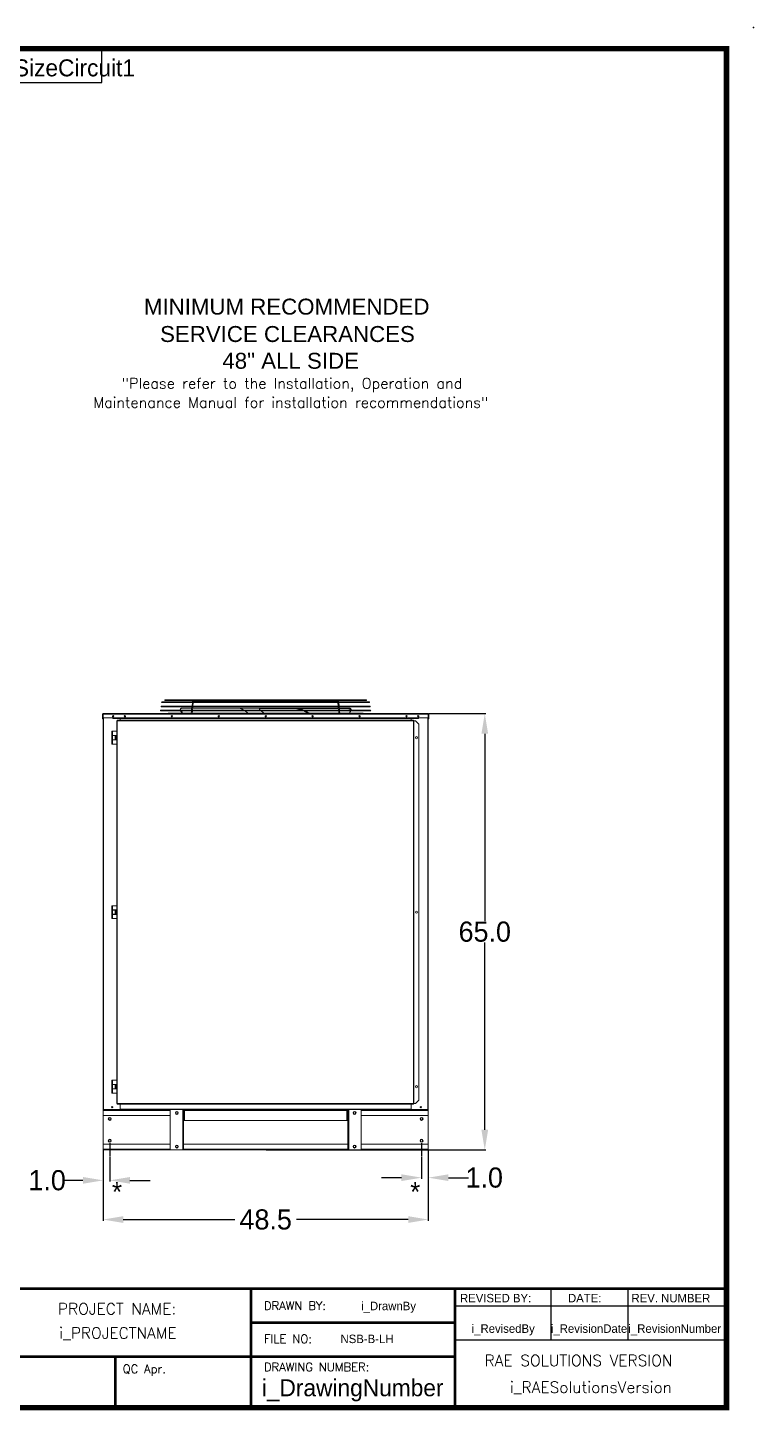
# Model space of a CAD drawing. Header units: inches. Extents: x 1284 to 1617, y -260 to -49.
# Drawn here: x 1509.3 to 1617.5, y -255.2 to -49.2 of the extents above; entities that cross this region are included whole.
import ezdxf
from ezdxf.enums import TextEntityAlignment as Align

# ---------------------------------------------------------------- set-up
doc = ezdxf.new("R2010")
doc.units = ezdxf.units.IN
doc.header["$MEASUREMENT"] = 0
doc.header["$PDSIZE"] = -1
doc.layers.get('0').update_dxf_attribs({"color": 1})
doc.layers.get('Defpoints').update_dxf_attribs({"color": 1})
doc.layers.add('C1RC', color=1, linetype='Continuous')
doc.styles.add('dimentions', font='arial.ttf')
doc.styles.add('SIMPLEX', font='SIMPLEX')
doc.dimstyles.get("Standard").update_dxf_attribs({"dimtxt": 3, "dimasz": 3, "dimexe": 0.18, "dimexo": 0.0625, "dimgap": 0.09, "dimtad": 0, "dimtih": 1, "dimtoh": 1, "dimdec": 1, "dimzin": 0, "dimdsep": 46, "dimtxsty": 'Standard', "dimcen": 0.09, "dimadec": 0, "dimazin": 0, "dimtfac": 1, "dimtdec": 1, "dimtofl": 0, "dimtmove": 0, "dimatfit": 3, "dimfxl": 1, "dimtolj": 1, "dimtzin": 0, "dimarcsym": 0})

# ---------------------------------------------------------------- blocks, each defined once
blk = doc.blocks.new('*D8')
at = {"color": 0, "lineweight": -2}
for p, q in [((1520.51, -216.47), (1520.51, -226.97)), ((1569.01, -216.47), (1569.01, -226.97)), ((1523.51, -226.79), (1540.17, -226.79)), ((1566.01, -226.79), (1549.35, -226.79))]:
    blk.add_line(p, q, dxfattribs=at)
at = {"color": 0}
for points in [[(1523.51, -226.29), (1523.51, -227.29), (1520.51, -226.79)], [(1566.01, -226.29), (1566.01, -227.29), (1569.01, -226.79)]]:
    blk.add_solid(points, dxfattribs=at)
at = {"layer": 'Defpoints', "color": 0}
for p in [(1520.51, -216.41), (1569.01, -216.41), (1520.51, -226.79)]:
    blk.add_point(p, dxfattribs=at)
at = {"color": 0, "insert": (1544.76, -226.79), "char_height": 3, "attachment_point": 5}
blk.add_mtext('\\A1;48.5', dxfattribs=at)
blk = doc.blocks.new('*D9')
at = {"color": 0, "lineweight": -2}
for p, q in [((1569.07, -151.41), (1577.61, -151.41)), ((1577.43, -154.41), (1577.43, -182.32)), ((1577.43, -213.41), (1577.43, -185.5)), ((1544.82, -216.41), (1577.61, -216.41))]:
    blk.add_line(p, q, dxfattribs=at)
at = {"color": 0}
for points in [[(1576.93, -154.41), (1577.93, -154.41), (1577.43, -151.41)], [(1576.93, -213.41), (1577.93, -213.41), (1577.43, -216.41)]]:
    blk.add_solid(points, dxfattribs=at)
at = {"layer": 'Defpoints', "color": 0}
for p in [(1569.01, -151.41), (1577.43, -151.41), (1544.76, -216.41)]:
    blk.add_point(p, dxfattribs=at)
at = {"color": 0, "insert": (1577.43, -183.91), "char_height": 3, "attachment_point": 5}
blk.add_mtext('\\A1;65.0', dxfattribs=at)
blk = doc.blocks.new('*D11')
at = {"color": 0, "lineweight": -2}
for p, q in [((1568.01, -217.47), (1568.01, -220.73)), ((1569.01, -216.37), (1569.01, -220.73)), ((1565.01, -220.55), (1562.01, -220.55)), ((1572.01, -220.55), (1575.01, -220.55))]:
    blk.add_line(p, q, dxfattribs=at)
at = {"color": 0}
for points in [[(1565.01, -220.05), (1565.01, -221.05), (1568.01, -220.55)], [(1572.01, -220.05), (1572.01, -221.05), (1569.01, -220.55)]]:
    blk.add_solid(points, dxfattribs=at)
at = {"layer": 'Defpoints', "color": 0}
for p in [(1569.01, -216.31), (1568.01, -217.41), (1569.01, -220.55)]:
    blk.add_point(p, dxfattribs=at)
at = {"color": 0, "insert": (1577.35, -220.55), "char_height": 3, "attachment_point": 5}
blk.add_mtext('\\A1;1.0', dxfattribs=at)
blk = doc.blocks.new('*D12')
at = {"color": 0, "lineweight": -2}
for p, q in [((1520.51, -216.54), (1520.51, -221.13)), ((1521.51, -217.47), (1521.51, -221.13)), ((1517.51, -220.95), (1514.51, -220.95)), ((1524.51, -220.95), (1527.51, -220.95))]:
    blk.add_line(p, q, dxfattribs=at)
at = {"color": 0}
for points in [[(1517.51, -220.45), (1517.51, -221.45), (1520.51, -220.95)], [(1524.51, -220.45), (1524.51, -221.45), (1521.51, -220.95)]]:
    blk.add_solid(points, dxfattribs=at)
at = {"layer": 'Defpoints', "color": 0}
for p in [(1520.51, -216.47), (1521.51, -217.41), (1520.51, -220.95)]:
    blk.add_point(p, dxfattribs=at)
at = {"color": 0, "insert": (1512.17, -220.95), "char_height": 3, "attachment_point": 5}
blk.add_mtext('\\A1;1.0', dxfattribs=at)

msp = doc.modelspace()

# ---------------------------------------------------------------- linework, layer by layer
at = {"lineweight": 25}
for p, q in [((1613.47, -254.81), (1613.47, -52.31)), ((1471.72, -237.09), (1572.97, -237.09)), ((1542.59, -237.09), (1542.59, -247.22)), ((1572.97, -237.09), (1572.97, -254.81)), ((1572.97, -237.09), (1613.47, -237.09)), ((1572.97, -237.09), (1572.97, -239.63)), ((1587.26, -237.09), (1587.26, -244.69)), ((1598.77, -237.09), (1598.77, -244.69)), ((1572.97, -239.63), (1613.47, -239.63)), ((1542.59, -242.16), (1572.97, -242.16)), ((1542.59, -247.22), (1542.59, -242.16)), ((1572.97, -244.69), (1613.47, -244.69)), ((1572.97, -247.22), (1471.72, -247.22)), ((1522.34, -247.22), (1522.34, -254.81)), ((1542.59, -247.22), (1542.59, -254.81))]:
    msp.add_line(p, q, dxfattribs=at)
at = {"linetype": 'Continuous', "lineweight": 15}
for p, q in [((1529.21, -150.29), (1560.29, -150.29)), ((1560.29, -150.39), (1529.21, -150.39)), ((1529.29, -149.67), (1560.2, -149.67)), ((1560.2, -149.77), (1529.29, -149.77)), ((1529.75, -149.34), (1559.75, -149.34)), ((1534.07, -149.44), (1529.75, -149.44)), ((1533.72, -150.91), (1533.77, -150.39)), ((1533.78, -150.29), (1533.83, -149.77)), ((1533.9, -150.39), (1533.85, -150.91)), ((1533.96, -149.77), (1533.91, -150.29)), ((1534.07, -149.44), (1534.14, -149.44)), ((1544.71, -149.57), (1534.07, -149.57)), ((1534.08, -149.57), (1534.07, -149.57)), ((1555.35, -149.44), (1534.14, -149.44)), ((1544.71, -149.57), (1544.71, -149.57)), ((1544.75, -149.44), (1544.75, -149.55)), ((1555.42, -149.57), (1544.78, -149.57)), ((1544.78, -149.57), (1544.78, -149.57)), ((1555.35, -149.44), (1555.42, -149.44)), ((1559.75, -149.44), (1555.42, -149.44)), ((1555.42, -149.57), (1555.42, -149.57)), ((1555.58, -150.29), (1555.54, -149.77)), ((1555.64, -150.91), (1555.59, -150.39)), ((1555.66, -149.77), (1555.71, -150.29)), ((1555.72, -150.39), (1555.77, -150.91)), ((1520.51, -151.49), (1520.44, -151.49)), ((1520.44, -152.16), (1520.44, -151.49)), ((1520.44, -152.16), (1520.51, -152.16)), ((1520.51, -151.41), (1569.01, -151.41)), ((1520.51, -151.49), (1520.51, -151.41)), ((1520.51, -151.49), (1569.01, -151.49)), ((1520.51, -152.02), (1520.51, -151.49)), ((1520.51, -152.16), (1520.51, -151.49)), ((1520.51, -152.02), (1521.95, -152.02)), ((1520.51, -152.02), (1520.51, -210.41)), ((1520.59, -210.41), (1520.59, -152.02)), ((1521.95, -152.02), (1567.57, -152.02)), ((1521.95, -152.03), (1521.95, -152.02)), ((1567.57, -152.03), (1521.95, -152.03)), ((1521.95, -152.06), (1521.95, -152.03)), ((1521.95, -152.06), (1522.2, -152.08)), ((1521.95, -152.06), (1521.95, -152.14)), ((1521.95, -152.14), (1522.2, -152.15)), ((1567.32, -152.08), (1522.2, -152.08)), ((1522.2, -152.08), (1522.2, -152.15)), ((1567.32, -152.15), (1522.2, -152.15)), ((1522.61, -152.47), (1522.61, -152.39)), ((1522.61, -152.39), (1566.8, -152.39)), ((1523.06, -152.39), (1523.06, -152.15)), ((1529.13, -150.91), (1560.37, -150.91)), ((1560.37, -151.01), (1529.13, -151.01)), ((1530.21, -151.41), (1530.21, -151.36)), ((1533.68, -151.36), (1530.21, -151.36)), ((1532.01, -150.84), (1532.04, -150.75)), ((1533.75, -150.57), (1532.5, -150.57)), ((1533.67, -151.41), (1533.71, -151.01)), ((1533.84, -151.01), (1533.8, -151.41)), ((1555.69, -151.36), (1533.81, -151.36)), ((1540.34, -150.57), (1533.88, -150.57)), ((1544.05, -150.57), (1540.34, -150.57)), ((1543.83, -150.73), (1543.87, -150.64)), ((1544.02, -150.66), (1544.05, -150.57)), ((1544.02, -150.66), (1549.32, -150.66)), ((1544.05, -150.57), (1549.36, -150.57)), ((1549.36, -150.57), (1549.32, -150.66)), ((1549.36, -150.57), (1555.61, -150.57)), ((1549.85, -150.66), (1555.62, -150.66)), ((1555.69, -151.41), (1555.65, -151.01)), ((1555.74, -150.57), (1557.02, -150.57)), ((1555.75, -150.66), (1557.05, -150.66)), ((1555.78, -151.01), (1555.82, -151.41)), ((1559.31, -151.36), (1555.81, -151.36)), ((1557.02, -150.57), (1557.05, -150.66)), ((1557.49, -150.75), (1557.51, -150.84)), ((1559.31, -151.36), (1559.31, -151.41)), ((1566.46, -152.15), (1566.46, -152.39)), ((1566.8, -152.39), (1566.8, -152.47)), ((1567.32, -152.08), (1567.57, -152.06)), ((1567.32, -152.08), (1567.32, -152.15)), ((1567.32, -152.15), (1567.57, -152.14)), ((1567.57, -152.02), (1567.57, -152.03)), ((1567.57, -152.02), (1569.01, -152.02)), ((1567.57, -152.03), (1567.57, -152.06)), ((1567.57, -152.06), (1567.57, -152.14)), ((1568.94, -152.02), (1568.94, -210.41)), ((1569.01, -151.49), (1569.01, -151.41)), ((1569.01, -152.02), (1569.01, -151.49)), ((1569.01, -151.49), (1569.09, -151.49)), ((1569.01, -151.49), (1569.01, -152.16)), ((1569.01, -152.02), (1569.01, -210.41)), ((1569.09, -152.16), (1569.01, -152.16)), ((1569.09, -151.49), (1569.09, -152.16)), ((1521.81, -154.65), (1521.81, -154.02)), ((1521.81, -154.02), (1521.94, -154.02)), ((1521.94, -154.02), (1521.94, -154.65)), ((1521.94, -154.02), (1522.54, -154.02)), ((1522.54, -152.47), (1522.54, -209.51)), ((1522.54, -152.47), (1522.61, -152.47)), ((1522.61, -152.47), (1522.61, -209.51)), ((1522.61, -152.47), (1566.8, -152.47)), ((1566.8, -152.47), (1566.8, -209.51)), ((1566.8, -152.47), (1566.87, -152.47)), ((1566.87, -152.47), (1566.87, -209.51)), ((1566.87, -209.51), (1566.87, -152.47)), ((1566.87, -152.47), (1566.87, -152.47)), ((1567.11, -152.47), (1566.87, -152.47)), ((1567.11, -152.47), (1567.61, -152.97)), ((1567.61, -209.01), (1567.61, -152.97)), ((1521.94, -154.65), (1521.81, -154.65)), ((1521.81, -155.3), (1521.81, -154.67)), ((1521.81, -154.67), (1521.94, -154.67)), ((1521.94, -155.3), (1521.81, -155.3)), ((1521.81, -155.95), (1521.81, -155.32)), ((1521.81, -155.32), (1521.94, -155.32)), ((1521.94, -155.95), (1521.81, -155.95)), ((1521.94, -154.65), (1522.54, -154.65)), ((1521.94, -154.67), (1521.94, -155.3)), ((1521.94, -154.67), (1522.32, -154.67)), ((1522.32, -155.3), (1521.94, -155.3)), ((1521.94, -155.32), (1521.94, -155.95)), ((1521.94, -155.32), (1522.54, -155.32)), ((1521.94, -155.95), (1522.54, -155.95)), ((1521.97, -154.65), (1521.97, -154.67)), ((1521.97, -155.3), (1521.97, -155.32)), ((1522.28, -154.67), (1522.28, -154.65)), ((1522.28, -155.32), (1522.28, -155.3)), ((1522.32, -155.3), (1522.32, -154.67)), ((1522.32, -154.67), (1522.44, -154.67)), ((1522.44, -155.3), (1522.32, -155.3)), ((1522.44, -154.67), (1522.44, -155.3)), ((1521.81, -180.65), (1521.81, -180.02)), ((1521.81, -180.02), (1521.94, -180.02)), ((1521.94, -180.65), (1521.81, -180.65)), ((1521.81, -181.3), (1521.81, -180.67)), ((1521.81, -180.67), (1521.94, -180.67)), ((1521.94, -180.02), (1521.94, -180.65)), ((1521.94, -180.02), (1522.54, -180.02)), ((1521.94, -180.65), (1522.54, -180.65)), ((1521.94, -180.67), (1521.94, -181.3)), ((1521.94, -180.67), (1522.32, -180.67)), ((1521.97, -180.65), (1521.97, -180.67)), ((1522.28, -180.67), (1522.28, -180.65)), ((1522.32, -181.3), (1522.32, -180.67)), ((1522.32, -180.67), (1522.44, -180.67)), ((1522.44, -180.67), (1522.44, -181.3)), ((1521.94, -181.3), (1521.81, -181.3)), ((1521.81, -181.95), (1521.81, -181.32)), ((1521.81, -181.32), (1521.94, -181.32)), ((1521.94, -181.95), (1521.81, -181.95)), ((1522.32, -181.3), (1521.94, -181.3)), ((1521.94, -181.32), (1521.94, -181.95)), ((1521.94, -181.32), (1522.54, -181.32)), ((1521.94, -181.95), (1522.54, -181.95)), ((1521.97, -181.3), (1521.97, -181.32)), ((1522.28, -181.32), (1522.28, -181.3)), ((1522.44, -181.3), (1522.32, -181.3)), ((1521.81, -206.65), (1521.81, -206.02)), ((1521.81, -206.02), (1521.94, -206.02)), ((1521.94, -206.02), (1521.94, -206.65)), ((1521.94, -206.02), (1522.54, -206.02)), ((1521.94, -206.65), (1521.81, -206.65)), ((1521.81, -207.3), (1521.81, -206.67)), ((1521.81, -206.67), (1521.94, -206.67)), ((1521.94, -207.3), (1521.81, -207.3)), ((1521.81, -207.95), (1521.81, -207.32)), ((1521.81, -207.32), (1521.94, -207.32)), ((1521.94, -207.95), (1521.81, -207.95)), ((1521.94, -206.65), (1522.54, -206.65)), ((1521.94, -206.67), (1521.94, -207.3)), ((1521.94, -206.67), (1522.32, -206.67)), ((1522.32, -207.3), (1521.94, -207.3)), ((1521.94, -207.32), (1521.94, -207.95)), ((1521.94, -207.32), (1522.54, -207.32)), ((1521.94, -207.95), (1522.54, -207.95)), ((1521.97, -206.65), (1521.97, -206.67)), ((1521.97, -207.3), (1521.97, -207.32)), ((1522.28, -206.67), (1522.28, -206.65)), ((1522.28, -207.32), (1522.28, -207.3)), ((1522.32, -207.3), (1522.32, -206.67)), ((1522.32, -206.67), (1522.44, -206.67)), ((1522.44, -207.3), (1522.32, -207.3)), ((1522.44, -206.67), (1522.44, -207.3)), ((1522.54, -209.51), (1522.61, -209.51)), ((1522.61, -209.51), (1566.8, -209.51)), ((1522.61, -209.58), (1522.61, -209.51)), ((1566.8, -209.58), (1522.61, -209.58)), ((1523.06, -210.41), (1523.06, -209.58)), ((1566.46, -209.58), (1566.46, -210.41)), ((1566.8, -209.51), (1566.87, -209.51)), ((1566.8, -209.51), (1566.8, -209.58)), ((1566.87, -209.51), (1566.87, -209.51)), ((1566.87, -209.51), (1567.11, -209.51)), ((1567.61, -209.01), (1567.11, -209.51)), ((1520.51, -210.41), (1520.59, -210.41)), ((1520.51, -210.41), (1520.51, -210.52)), ((1520.51, -210.52), (1520.51, -211.29)), ((1520.51, -210.52), (1530.51, -210.52)), ((1520.51, -211.29), (1530.51, -211.29)), ((1520.51, -215.54), (1520.51, -211.29)), ((1520.59, -210.41), (1523.06, -210.41)), ((1523.06, -210.34), (1566.46, -210.34)), ((1523.06, -210.41), (1566.46, -210.41)), ((1530.51, -210.41), (1530.51, -216.41)), ((1532.38, -211.41), (1532.38, -210.41)), ((1532.38, -210.41), (1532.38, -216.41)), ((1532.51, -211.41), (1532.38, -211.41)), ((1532.38, -211.41), (1532.38, -216.41)), ((1532.51, -210.55), (1532.51, -210.41)), ((1532.51, -210.52), (1532.65, -210.52)), ((1532.51, -210.55), (1532.65, -210.55)), ((1532.51, -210.55), (1532.51, -212.05)), ((1532.51, -211.41), (1532.51, -216.41)), ((1532.51, -212.05), (1532.65, -212.05)), ((1532.65, -210.41), (1532.65, -210.55)), ((1532.65, -210.55), (1556.88, -210.55)), ((1532.65, -210.55), (1532.65, -212.05)), ((1532.65, -210.55), (1532.65, -212.05)), ((1532.65, -210.55), (1532.65, -210.55)), ((1556.88, -210.55), (1532.65, -210.55)), ((1532.65, -210.55), (1532.65, -210.55)), ((1532.65, -212.05), (1532.65, -212.05)), ((1556.88, -212.05), (1532.65, -212.05)), ((1556.88, -210.41), (1556.88, -210.55)), ((1556.88, -210.52), (1557.01, -210.52)), ((1556.88, -210.55), (1557.01, -210.55)), ((1556.88, -210.55), (1556.88, -212.05)), ((1556.88, -210.55), (1556.88, -210.55)), ((1556.88, -210.55), (1556.88, -212.05)), ((1556.88, -210.55), (1556.88, -210.55)), ((1556.88, -212.05), (1557.01, -212.05)), ((1556.88, -212.05), (1556.88, -212.05)), ((1557.01, -210.55), (1557.01, -210.41)), ((1557.01, -210.55), (1557.01, -212.05)), ((1557.01, -211.41), (1557.15, -211.41)), ((1557.01, -211.41), (1557.01, -216.41)), ((1557.15, -211.41), (1557.15, -210.41)), ((1557.15, -210.41), (1557.15, -216.41)), ((1557.15, -211.41), (1557.15, -216.41)), ((1559.01, -210.41), (1559.01, -216.41)), ((1559.01, -210.52), (1569.01, -210.52)), ((1559.01, -211.29), (1569.01, -211.29)), ((1566.46, -210.41), (1568.94, -210.41)), ((1568.94, -210.41), (1569.01, -210.41)), ((1569.01, -210.41), (1569.01, -210.52)), ((1569.01, -210.52), (1569.01, -211.29)), ((1569.01, -215.54), (1569.01, -211.29)), ((1520.51, -215.54), (1530.51, -215.54)), ((1520.51, -215.54), (1520.51, -216.31)), ((1520.51, -216.31), (1520.51, -216.41)), ((1520.51, -216.31), (1530.51, -216.31)), ((1532.51, -215.54), (1557.01, -215.54)), ((1532.51, -216.31), (1557.01, -216.31)), ((1559.01, -215.54), (1569.01, -215.54)), ((1559.01, -216.31), (1569.01, -216.31)), ((1569.01, -215.54), (1569.01, -216.31)), ((1569.01, -216.31), (1569.01, -216.41)), ((1520.51, -216.41), (1530.51, -216.41)), ((1530.51, -216.41), (1532.38, -216.41)), ((1532.51, -216.41), (1532.38, -216.41)), ((1532.38, -216.41), (1532.38, -216.41)), ((1532.51, -216.41), (1557.01, -216.41)), ((1557.01, -216.41), (1557.15, -216.41)), ((1557.15, -216.41), (1557.15, -216.41)), ((1559.01, -216.41), (1557.15, -216.41)), ((1559.01, -216.41), (1569.01, -216.41))]:
    msp.add_line(p, q, dxfattribs=at)
for p, q in [((1521.51, -215.41), (1521.51, -217.41)), ((1568.01, -215.41), (1568.01, -217.41)), ((1569.01, -216.41), (1568.01, -216.41))]:
    msp.add_line(p, q)
at = {"lineweight": 25}
for points, const_width in [([(1289.47, -254.81), (1613.47, -254.81), (1613.47, -52.31), (1289.47, -52.31), (1289.47, -254.81)], 0.81), ([(1613.47, -237.09), (1370.47, -237.09), (1370.47, -254.81)], 0.405), ([(1542.59, -237.09), (1542.59, -254.81)], 0.405), ([(1572.97, -254.81), (1572.97, -237.09), (1613.47, -237.09)], 0.405), ([(1572.97, -242.16), (1542.59, -242.16), (1542.59, -254.81)], 0.405), ([(1572.97, -247.22), (1471.72, -247.22)], 0.405), ([(1522.34, -247.22), (1522.34, -254.81)], 0.405)]:
    msp.add_lwpolyline(points, dxfattribs=dict(at, const_width=const_width))
at = {"linetype": 'Continuous', "lineweight": 15, "flags": 128}
for points in [[(1534.07, -149.44), (1534.09, -149.44), (1534.11, -149.46), (1534.12, -149.48), (1534.12, -149.5), (1534.12, -149.53), (1534.11, -149.55), (1534.09, -149.56), (1534.08, -149.57)], [(1555.42, -149.44), (1555.4, -149.44), (1555.39, -149.46), (1555.38, -149.48), (1555.37, -149.5), (1555.38, -149.53), (1555.39, -149.55), (1555.4, -149.56), (1555.42, -149.57)], [(1532.08, -150.91), (1532.05, -150.86), (1532.04, -150.81), (1532.03, -150.77), (1532.05, -150.73), (1532.07, -150.69), (1532.11, -150.65), (1532.17, -150.63), (1532.23, -150.6), (1532.31, -150.59), (1532.4, -150.58), (1532.5, -150.57)], [(1543.93, -150.91), (1543.92, -150.9), (1543.88, -150.86), (1543.85, -150.82), (1543.83, -150.78), (1543.83, -150.74), (1543.84, -150.72), (1543.87, -150.69), (1543.9, -150.68), (1543.95, -150.67), (1544.02, -150.66)], [(1544.05, -150.57), (1543.99, -150.58), (1543.94, -150.59), (1543.9, -150.6), (1543.88, -150.63), (1543.87, -150.64)], [(1549.32, -150.66), (1549.39, -150.67), (1549.48, -150.68), (1549.57, -150.69), (1549.67, -150.72), (1549.78, -150.74), (1549.89, -150.78), (1550, -150.82), (1550.11, -150.86), (1550.23, -150.9), (1550.24, -150.91)], [(1550.47, -150.91), (1550.37, -150.86), (1550.26, -150.81), (1550.15, -150.77), (1550.04, -150.73), (1549.92, -150.69), (1549.81, -150.65), (1549.71, -150.63), (1549.61, -150.6), (1549.51, -150.59), (1549.43, -150.58), (1549.36, -150.57)], [(1557.49, -150.75), (1557.48, -150.73), (1557.45, -150.69), (1557.41, -150.65), (1557.35, -150.63), (1557.29, -150.6), (1557.21, -150.59), (1557.12, -150.58), (1557.02, -150.57)], [(1557.05, -150.66), (1557.15, -150.67), (1557.23, -150.68), (1557.31, -150.69), (1557.38, -150.72), (1557.43, -150.74), (1557.47, -150.78), (1557.5, -150.82), (1557.51, -150.86), (1557.51, -150.9), (1557.51, -150.91)]]:
    msp.add_lwpolyline(points, dxfattribs=at)
at = {"linetype": 'Continuous', "lineweight": 15}
for centre, radius in [((1522.01, -151.79), 0.0995), ((1523.76, -151.79), 0.0995), ((1530.76, -151.79), 0.0995), ((1537.76, -151.79), 0.0995), ((1544.76, -151.79), 0.0995), ((1551.76, -151.79), 0.0995), ((1558.76, -151.79), 0.0995), ((1565.76, -151.79), 0.0995), ((1567.51, -151.79), 0.0995), ((1567.25, -154.99), 0.156), ((1567.25, -180.99), 0.156), ((1567.25, -206.99), 0.156), ((1521.89, -210.04), 0.0995), ((1567.89, -210.04), 0.0995), ((1521.51, -211.79), 0.219), ((1521.51, -211.79), 0.156), ((1531.51, -210.91), 0.219), ((1531.51, -210.91), 0.156), ((1558.01, -210.91), 0.219), ((1558.01, -210.91), 0.156), ((1568.01, -211.79), 0.219), ((1568.01, -211.79), 0.156), ((1521.51, -215.04), 0.219), ((1521.51, -215.04), 0.156), ((1531.51, -215.91), 0.219), ((1531.51, -215.91), 0.156), ((1558.01, -215.91), 0.219), ((1558.01, -215.91), 0.156), ((1568.01, -215.04), 0.219), ((1568.01, -215.04), 0.156)]:
    msp.add_circle(centre, radius, dxfattribs=at)
for centre, radius, start, end in [((1529.21, -150.34), 0.05, 90, 270), ((1529.29, -149.72), 0.05, 90, 270), ((1529.75, -149.39), 0.05, 90, 270), ((1559.75, -149.39), 0.05, 270, 90), ((1560.2, -149.72), 0.05, 270, 90), ((1560.29, -150.34), 0.05, 270, 90), ((1520.51, -151.49), 0.0757, 90, 180), ((1520.51, -151.49), 0.001, 90, 180), ((1529.13, -150.96), 0.05, 90, 270), ((1532.16, -150.88), 0.148, 165.5366, 192.9347), ((1536.42, -147.86), 5.38, 215.8269, 220.613), ((1536.61, -147.63), 5.59, 217.0954, 221.7762), ((1540.29, -153.01), 2.44, 59.6284, 88.9444), ((1533.75, -163.27), 14.6, 54.6399, 57.1082), ((1556.25, -133.84), 21.06, 234.6251, 236.3189), ((1532.88, -185.98), 39.14, 62.1989, 63.3276), ((1533.09, -185.56), 38.76, 61.9122, 63.0408), ((1553.1, -147.86), 5.38, 319.387, 324.1731), ((1560.37, -150.96), 0.05, 270, 90), ((1569.01, -151.49), 0.0757, 0, 90), ((1569.01, -151.49), 0.001, 0, 90)]:
    msp.add_arc(centre, radius, start, end, dxfattribs=at)
for points, knots in [([(1533.84, -149.67), (1533.85, -149.65), (1533.85, -149.61), (1533.88, -149.56), (1533.91, -149.51), (1533.95, -149.48), (1534, -149.45), (1534.04, -149.44), (1534.07, -149.44), (1534.07, -149.44)], [0, 0, 0, 0, 0.136286, 0.296681, 0.457949, 0.618752, 0.776732, 0.929811, 1, 1, 1, 1]), ([(1534.07, -149.57), (1534.07, -149.57), (1534.06, -149.57), (1534.04, -149.57), (1534.02, -149.59), (1534, -149.62), (1533.98, -149.65), (1533.98, -149.67), (1533.97, -149.67)], [0, 0, 0, 0, 0.10011, 0.318952, 0.519756, 0.734739, 0.943621, 1, 1, 1, 1]), ([(1544.75, -149.55), (1544.75, -149.56), (1544.74, -149.56), (1544.73, -149.56), (1544.72, -149.57), (1544.71, -149.57), (1544.71, -149.57)], [0, 0, 0, 0, 0.135545, 0.540417, 0.880715, 1, 1, 1, 1]), ([(1544.75, -149.55), (1544.75, -149.55), (1544.75, -149.56), (1544.76, -149.56), (1544.78, -149.57), (1544.78, -149.57), (1544.78, -149.57)], [0, 0, 0, 0, 0.001449, 0.496063, 0.840338, 1, 1, 1, 1]), ([(1555.42, -149.44), (1555.43, -149.44), (1555.46, -149.44), (1555.5, -149.45), (1555.54, -149.48), (1555.58, -149.51), (1555.61, -149.56), (1555.64, -149.61), (1555.65, -149.65), (1555.65, -149.67), (1555.65, -149.67)], [0, 0, 0, 0, 0.093923, 0.239359, 0.38519, 0.533956, 0.686628, 0.842435, 0.999928, 1, 1, 1, 1]), ([(1555.52, -149.67), (1555.52, -149.67), (1555.51, -149.65), (1555.5, -149.62), (1555.48, -149.59), (1555.45, -149.57), (1555.43, -149.57), (1555.42, -149.57), (1555.42, -149.57)], [0, 0, 0, 0, 0.057987, 0.26332, 0.467139, 0.671672, 0.883287, 1, 1, 1, 1])]:
    msp.add_open_spline(points, degree=3, knots=knots, dxfattribs=at)
at = {"lineweight": 25}
for p in [(1617.48, -49.19), (1572.97, -254.81)]:
    msp.add_point(p, dxfattribs=at)
at = {"layer": 'C1RC', "lineweight": 25}
for p, q in [((1520.34, -57.38), (1520.34, -52.47)), ((1454.61, -57.38), (1520.34, -57.38))]:
    msp.add_line(p, q, dxfattribs=at)

# ---------------------------------------------------------------- texts
at = {"lineweight": 25}
for s, height, style, p in [('MINIMUM RECOMMENDED', 2.376, 'dimentions', (1526.6, -91.95)), ('SERVICE CLEARANCES', 2.376, 'dimentions', (1529.01, -96.03)), ('48" ALL SIDE ', 2.376, 'dimentions', (1538.3, -100.02)), ('DRAWN BY:', 1.266, 'SIMPLEX', (1544.49, -240.26)), ('FILE NO:', 1.266, 'SIMPLEX', (1544.49, -245.2)), ('RAE SOLUTIONS VERSION', 1.6807, 'SIMPLEX', (1577.4, -248.63)), ('QC Apr.', 1.266, 'SIMPLEX', (1523.42, -249.67)), ('DRAWING NUMBER:', 1.2656, 'SIMPLEX', (1544.49, -249.39))]:
    msp.add_text(s, height=height, dxfattribs=dict(at, style=style)).set_placement(p)
at = {"lineweight": 25, "style": 'SIMPLEX'}
for s, height, p in [('"Please refer to the Installation, Operation and', 1.5777, (1548.69, -102.98)), ('Maintenance Manual for installation recommendations"', 1.5777, (1548.5, -105.84)), ('PROJECT NAME:', 1.6807, (1522.6, -240.93)), ('i_PROJECTNAME', 1.6807, (1522.72, -244.53)), ('i_RAESolutionsVersion', 1.6807, (1593.26, -252.62))]:
    msp.add_text(s, height=height, dxfattribs=at).set_placement(p, align=Align.CENTER)
at = {"text_generation_flag": 2}
msp.add_text('*', height=2.89, dxfattribs=at).set_placement((1523.34, -224.1))
msp.add_text('*', height=2.89).set_placement((1566.31, -224.1))
at = {"lineweight": 25}
for s, height, p in [('i_DrawnBy', 1.266, (1563.08, -240.3)), ('i_RevisedBy', 1.2656, (1580.18, -243.67)), ('i_RevisionDate', 1.2656, (1592.98, -243.67)), ('i_RevisionNumber', 1.2656, (1605.76, -243.67)), ('NSB-B-LH', 1.266, (1559.87, -245.2)), ('i_DrawingNumber', 2.5312, (1557.73, -253.12))]:
    msp.add_text(s, height=height, dxfattribs=at).set_placement(p, align=Align.CENTER)
for s, height, p in [('REVISED BY:', 1.2656, (1573.73, -239.13)), ('DATE:', 1.266, (1589.84, -239.13)), ('REV. NUMBER', 1.2656, (1599.31, -239.13))]:
    msp.add_text(s, height=height, dxfattribs=at).set_placement(p)
at = {"layer": 'C1RC', "lineweight": 25}
msp.add_text('i_SuctionSizeCircuit1', height=2.5312, dxfattribs=at).set_placement((1509.28, -56.45), align=Align.CENTER)

# ---------------------------------------------------------------- dimensions: what is measured, and where the dimension line sits
dim = msp.add_linear_dim(base=(1577.43, -151.41), p1=(1544.76, -216.41), p2=(1569.01, -151.41), angle=90, dimstyle='Standard', override={"dimrnd": 0})
dim.commit()
dim.dimension.update_dxf_attribs({"geometry": '*D9', "text_midpoint": (1577.43, -183.91)})
for base, p1, p2, picture, middle in [((1569.01, -220.55), (1568.01, -217.41), (1569.01, -216.31), '*D11', (1577.35, -220.55)), ((1520.51, -220.95), (1521.51, -217.41), (1520.51, -216.47), '*D12', (1512.17, -220.95)), ((1520.51, -226.79), (1569.01, -216.41), (1520.51, -216.41), '*D8', (1544.76, -226.79))]:
    dim = msp.add_linear_dim(base=base, p1=p1, p2=p2, angle=180, dimstyle='Standard')
    dim.commit()
    dim.dimension.update_dxf_attribs({"geometry": picture, "text_midpoint": middle})

doc.saveas('drawing.dxf')
